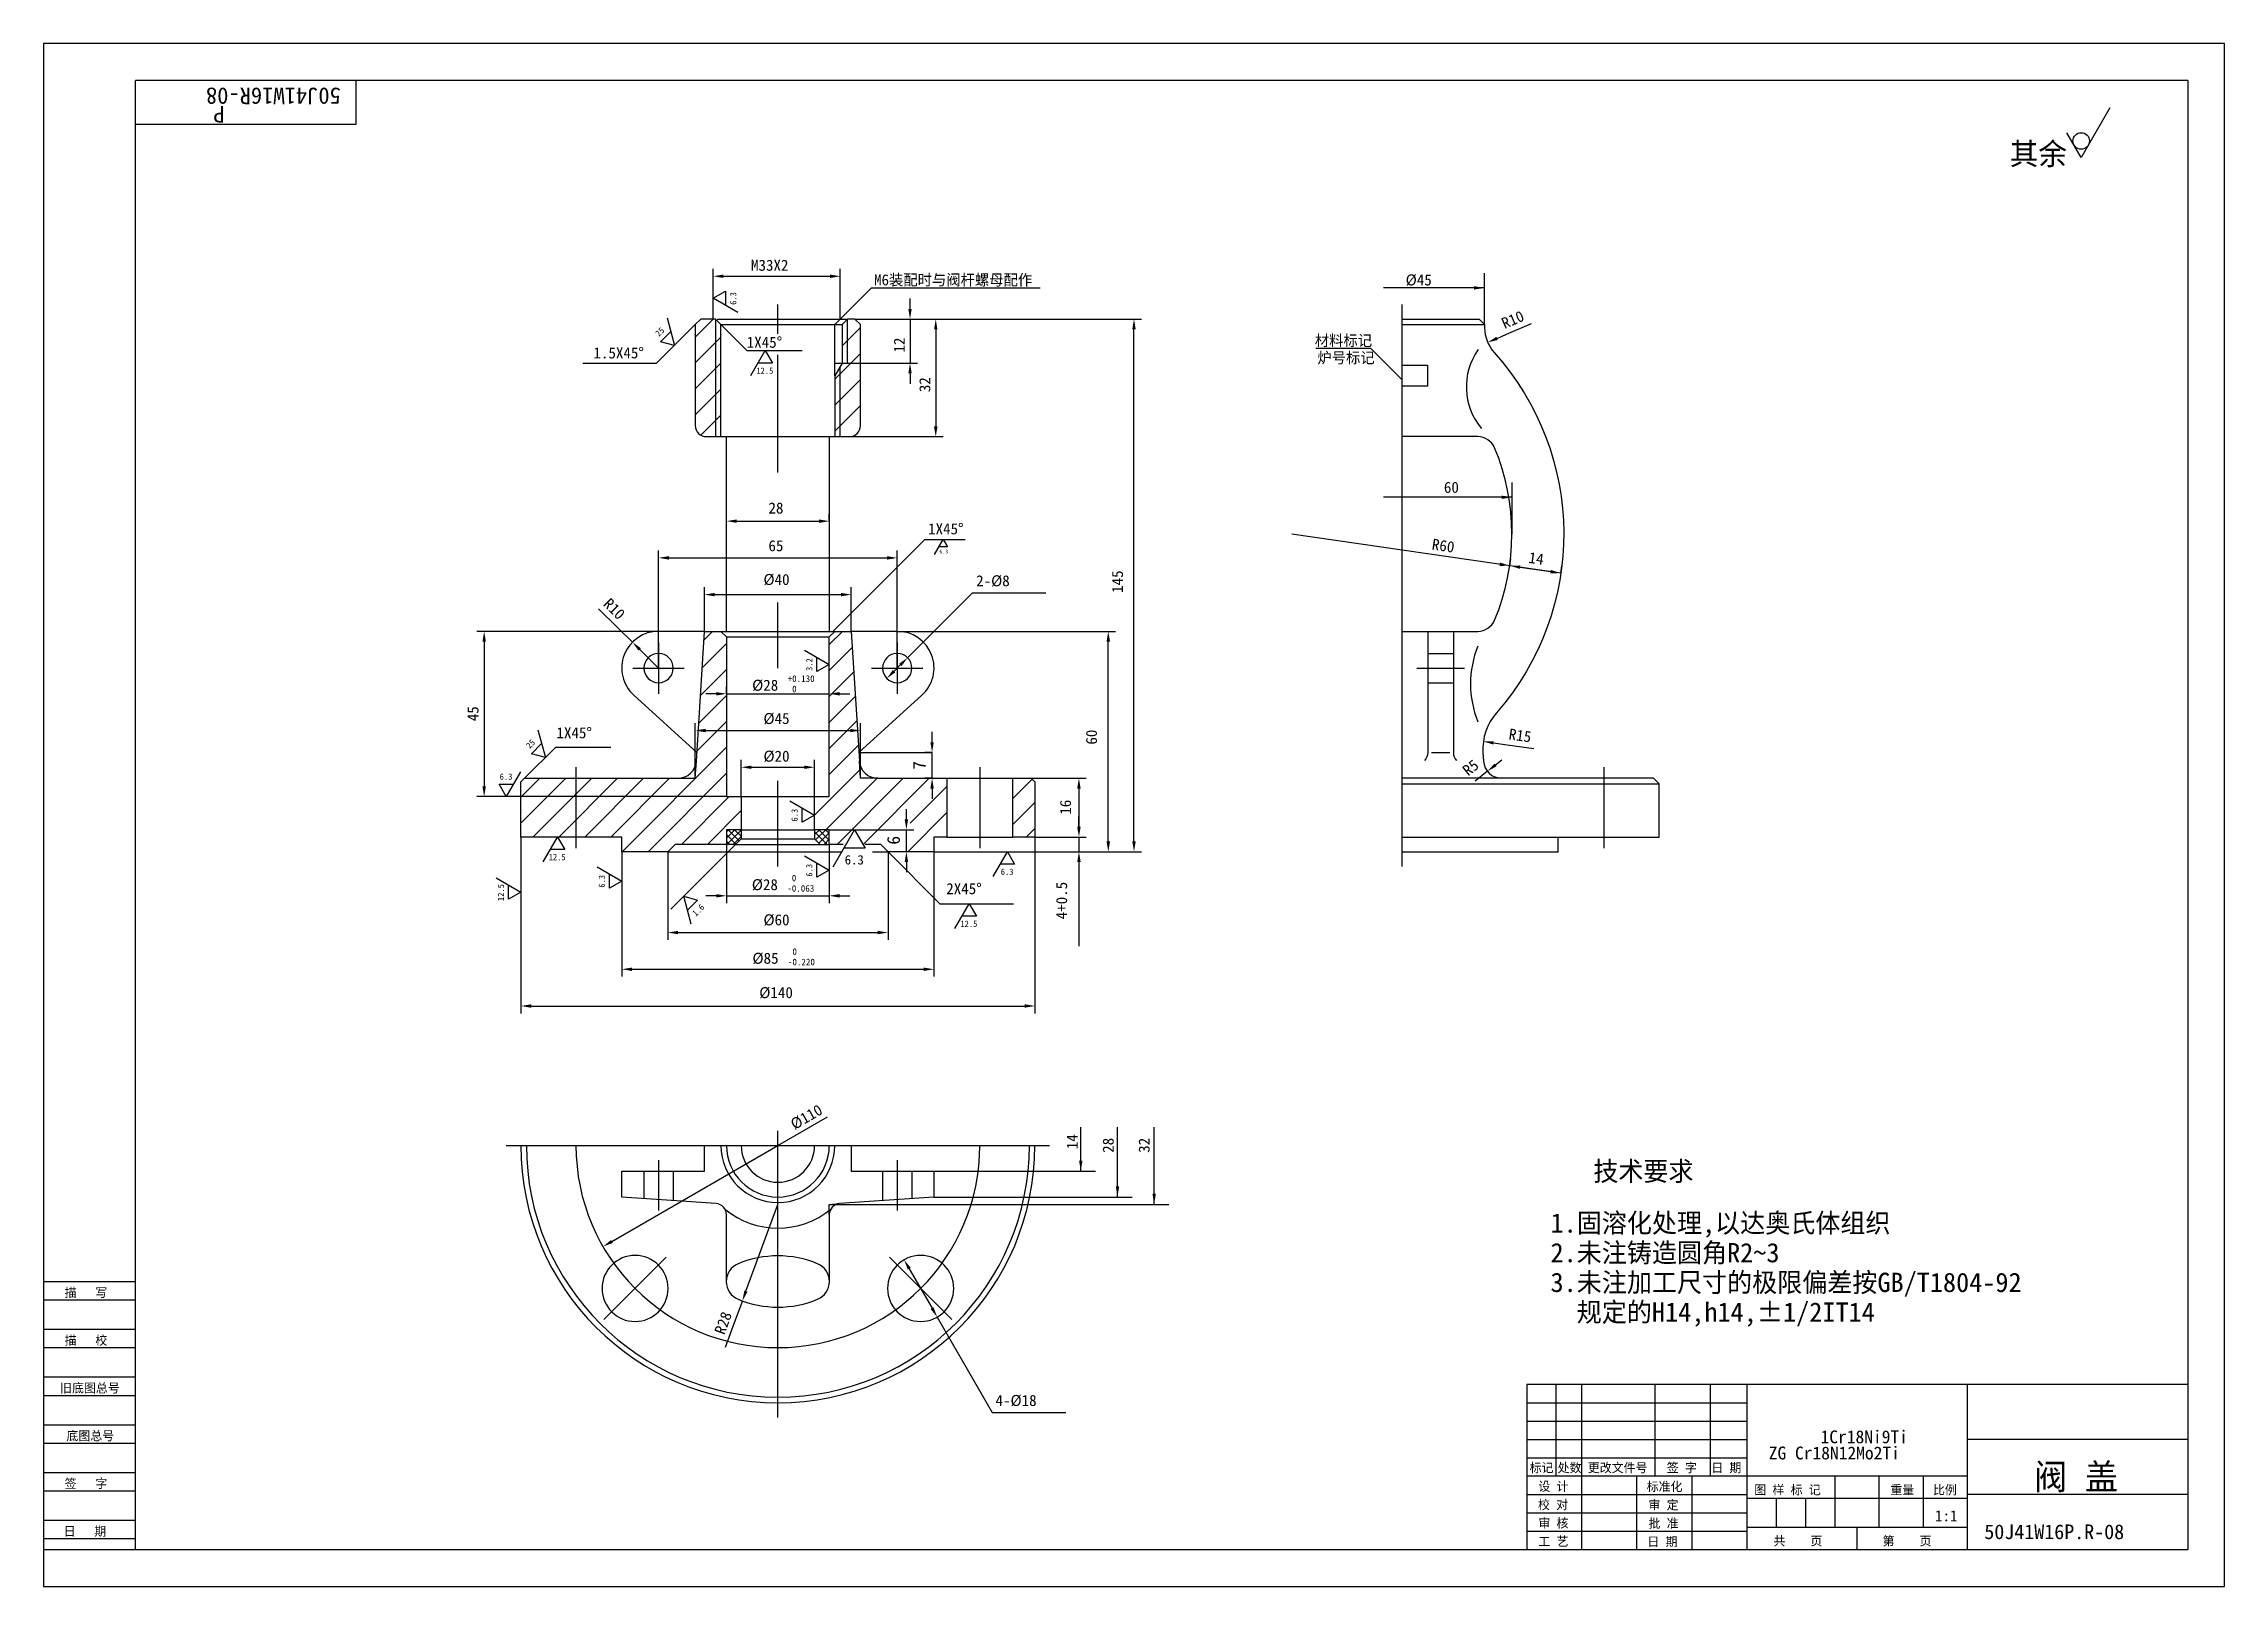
# Model space of a CAD drawing. Header units: metres. Extents: x 0 to 594, y 0 to 420.
import ezdxf

# ---------------------------------------------------------------- set-up
doc = ezdxf.new("R2010")
doc.units = ezdxf.units.M
for name, color, linetype in [('B', 3, 'Continuous'), ('C', 6, 'Continuous'), ('D', 1, 'Continuous'), ('FL', 5, 'Continuous'), ('HA', 5, 'Continuous'), ('T', 7, 'Continuous'), ('TL', 4, 'Continuous')]:
    doc.layers.add(name, color=color, linetype=linetype)

# ---------------------------------------------------------------- blocks, each defined once
blk = doc.blocks.new('TUKUN2')
at = {"layer": 'FL'}
for p, q in [((0, 420), (0, 0)), ((594, 420), (0, 420)), ((594, 0), (594, 420)), ((0, 78), (25, 78)), ((0, 70), (25, 70)), ((0, 65), (25, 65)), ((0, 57), (25, 57)), ((412, 30), (412, 55)), ((419, 10), (419, 55)), ((439, 30), (439, 55)), ((454, 30), (454, 55)), ((0, 52), (25, 52)), ((404, 50), (464, 50)), ((0, 44), (25, 44)), ((404, 45), (464, 45)), ((0, 39), (25, 39)), ((404, 40), (464, 40)), ((0, 31), (25, 31)), ((404, 35), (464, 35)), ((449, 10), (449, 30)), ((0, 26), (25, 26)), ((404, 25), (464, 25)), ((0, 18), (25, 18)), ((404, 20), (464, 20)), ((0, 13), (25, 13)), ((404, 15), (464, 15)), ((0, 0), (594, 0))]:
    blk.add_line(p, q, dxfattribs=at)
at = {"layer": 'TL'}
for p, q in [((25, 10), (25, 410)), ((584, 410), (25, 410)), ((85, 410), (85, 398)), ((584, 410), (584, 10)), ((85, 398), (25, 398)), ((0, 83), (25, 83)), ((404, 55), (404, 10)), ((584, 55), (404, 55)), ((464, 10), (464, 55)), ((524, 10), (524, 55)), ((584, 40), (524, 40)), ((524, 30), (404, 30)), ((434, 10), (434, 30)), ((488, 16), (488, 30)), ((500, 16), (500, 30)), ((512, 16), (512, 30)), ((464, 24), (524, 24)), ((472, 16), (472, 24)), ((480, 16), (480, 24)), ((584, 25), (524, 25)), ((524, 16), (464, 16)), ((494, 10), (494, 16)), ((0, 10), (584, 10))]:
    blk.add_line(p, q, dxfattribs=at)
at = {"layer": 'T'}
for s, p in [('描   写', (5.74, 78.76)), ('描   校', (5.74, 65.76)), ('旧底图总号', (4.49, 52.76)), ('底图总号', (6.22, 39.76)), ('标记', (404.75, 31.07)), ('处数', (412.38, 31.07)), ('更改文件号', (420.61, 31.07)), ('签 字', (442.1, 31.07)), ('日 期', (454.23, 31.07)), ('签   字', (5.74, 26.76)), ('校 对', (407.05, 20.99)), ('设 计', (407.14, 25.99)), ('标准化', (436.65, 25.93)), ('审 定', (437.13, 20.93)), ('图 样 标 记', (465.95, 25.04)), ('重量', (503.03, 25.04)), ('比例', (514.64, 25.04)), ('审 核', (407.14, 15.99)), ('批 准', (437.13, 15.93)), ('日   期', (5.45, 13.76)), ('工 艺', (407.14, 10.99)), ('日 期', (436.84, 10.93)), ('共    页', (471.18, 11.13)), ('第    页', (500.9, 11.13))]:
    blk.add_text(s, height=2.5, dxfattribs=at).set_placement(p)

msp = doc.modelspace()

# ---------------------------------------------------------------- linework, layer by layer
for p, q in [((177.5, 340.13), (182.37, 345)), ((177.5, 333.06), (184.5, 340.06)), ((217.5, 337.71), (222.5, 342.71)), ((177.5, 325.99), (184.5, 332.99)), ((215.5, 328.64), (222.5, 335.64)), ((215.5, 321.57), (222.5, 328.57)), ((177.5, 318.92), (184.5, 325.92)), ((215.5, 314.49), (222.5, 321.49)), ((179.03, 313.38), (184.5, 318.85)), ((179.38, 250.09), (186, 256.71)), ((179.85, 257.63), (182.22, 260)), ((214, 256.43), (217.57, 260)), ((214, 249.36), (220.27, 255.63)), ((178.91, 242.55), (186, 249.64)), ((214, 242.28), (220.69, 248.97)), ((178.44, 235.01), (186, 242.57)), ((214, 235.21), (221.11, 242.32)), ((177.97, 227.46), (186, 235.5)), ((214, 228.14), (221.52, 235.66)), ((157.57, 200), (186, 228.43)), ((214, 221.07), (221.94, 229.01)), ((130, 207.78), (142.22, 220)), ((130, 214.85), (135.15, 220)), ((133.29, 204), (149.29, 220)), ((140.36, 204), (156.36, 220)), ((147.43, 204), (163.43, 220)), ((154.5, 204), (170.5, 220)), ((164.64, 200), (186, 221.36)), ((210, 210), (222.74, 222.74)), ((213.07, 206), (227.07, 220)), ((216.14, 202), (234.14, 220)), ((223.21, 202), (241.21, 220)), ((173.72, 202), (186.72, 215)), ((236.04, 207.76), (246, 217.72)), ((264, 214.5), (269.25, 219.75)), ((180.79, 202), (190, 211.21)), ((235.36, 200), (246, 210.64)), ((264, 207.43), (270, 213.43)), ((186, 203.68), (188.32, 206)), ((186, 205.45), (186.55, 206)), ((188.59, 202.09), (186, 204.68)), ((186.91, 202), (186, 202.91)), ((186.09, 202), (190, 205.91)), ((189.47, 202.97), (186.44, 206)), ((187.86, 202), (190, 204.14)), ((190, 204.21), (188.21, 206)), ((190, 205.98), (189.98, 206)), ((210, 204.7), (211.3, 206)), ((213.43, 202), (210, 205.43)), ((210.29, 203.21), (213.07, 206)), ((211.17, 202.33), (214, 205.16)), ((214, 203.19), (211.19, 206)), ((212.61, 202), (214, 203.39)), ((214, 204.96), (212.96, 206)), ((267.64, 204), (270, 206.36)), ((242.43, 200), (242.5, 200.07))]:
    msp.add_line(p, q)
at = {"layer": 'B'}
for p, q in [((370, 332.46), (376.96, 332.46)), ((376.96, 326.77), (370, 326.77)), ((376.96, 332.46), (376.96, 326.77))]:
    msp.add_line(p, q, dxfattribs=at)
for points in [[(377, 254), (384, 254)], [(377, 246), (384, 246)], [(163.5, 113), (163.5, 105.58)], [(171.5, 113), (171.5, 105.02)], [(228.5, 113), (228.5, 105.02)], [(236.5, 113), (236.5, 105.58)]]:
    msp.add_lwpolyline(points, dxfattribs=at)
at = {"layer": 'C'}
for points in [[(200, 341.01), (200, 349)], [(370, 196), (370, 349)], [(200, 303.21), (200, 335.32)], [(200, 249.96), (200, 267.85)], [(167.5, 257), (167.5, 243)], [(232.5, 257), (232.5, 243)], [(160.5, 250), (174.5, 250)], [(225.5, 250), (239.5, 250)], [(374, 250), (387, 250)], [(145, 223), (145, 201)], [(255, 223), (255, 201)], [(425, 223), (425, 201)], [(200, 196), (200, 219.29)], [(126, 120), (274, 120)], [(200, 46), (200, 124)], [(167.5, 116), (167.5, 102.3)], [(232.5, 116), (232.5, 102.3)], [(152.62, 72.62), (169.59, 89.59)], [(230.41, 89.59), (247.38, 72.62)]]:
    msp.add_lwpolyline(points, dxfattribs=at)
msp.add_lwpolyline([(145, 120, 1), (255, 120, 1)], format="xyb", dxfattribs=at)
at = {"layer": 'D'}
for p, q in [((562.81, 402.52), (555, 389)), ((555, 389), (551.1, 395.76)), ((182.37, 345), (182.37, 358.67)), ((185.17, 356.67), (214.2, 356.67)), ((217, 345), (217, 358.67)), ((182.37, 350.69), (185.75, 352.64)), ((189.13, 346.78), (182.37, 350.69)), ((185.75, 352.64), (185.75, 348.73)), ((217, 345), (225.49, 353.49)), ((225.49, 353.49), (265.49, 353.49)), ((236, 347.8), (236, 350.6)), ((264.99, 353.49), (271.4, 353.49)), ((392.5, 353.5), (365, 353.5)), ((169.82, 345.38), (171.84, 337.84)), ((221, 345), (299, 345)), ((221, 345), (238, 345)), ((221, 345), (245, 345)), ((236, 345), (236, 333)), ((177.5, 343.5), (166.89, 332.89)), ((168.07, 338.85), (170.83, 341.61)), ((171.84, 337.84), (168.07, 338.85)), ((184.5, 343.5), (191.57, 336.43)), ((243, 342.2), (243, 315.8)), ((297, 202.8), (297, 342.2)), ((395.89, 339.76), (398.46, 340.87)), ((398.46, 340.87), (405.23, 343.81)), ((166.89, 332.89), (146.89, 332.89)), ((191.57, 336.43), (206.57, 336.43)), ((192.67, 329.67), (196.57, 336.43)), ((198.52, 333.05), (194.62, 333.05)), ((196.57, 336.43), (198.52, 333.05)), ((219, 333), (238, 333)), ((361.51, 336.99), (346.51, 336.99)), ((370, 328.5), (361.51, 336.99)), ((236, 330.2), (236, 327.4)), ((219.5, 313), (245, 313)), ((186, 290), (186, 292)), ((214, 290), (214, 292)), ((400, 296.5), (365, 296.5)), ((188.8, 290), (211.2, 290)), ((413.23, 275.86), (340, 286.5)), ((167.5, 250), (167.5, 282)), ((170.3, 280), (229.7, 280)), ((215, 260), (240, 285)), ((232.5, 250), (232.5, 282)), ((240, 285), (251.04, 285)), ((242.7, 280.94), (245.04, 285)), ((246.21, 282.97), (243.87, 282.97)), ((245.04, 285), (246.21, 282.97)), ((399.38, 277.87), (399.66, 279.85)), ((402.15, 277.47), (410.46, 276.26)), ((413.23, 275.86), (413.52, 277.84)), ((180, 260), (180, 272)), ((182.8, 270), (217.2, 270)), ((220, 260), (220, 272)), ((235.33, 252.83), (253.01, 270.51)), ((253.01, 270.51), (273.01, 270.51)), ((156.41, 260.97), (151.16, 266.15)), ((167.5, 260), (118, 260)), ((120, 257.2), (120, 217.8)), ((160.39, 257.03), (156.41, 260.97)), ((232.5, 260), (292, 260)), ((290, 202.8), (290, 257.2)), ((162.38, 255.06), (167.5, 250)), ((207.24, 254.9), (214, 251)), ((210.62, 249.05), (210.62, 252.95)), ((214, 251), (210.62, 249.05)), ((231.65, 249.15), (233.35, 250.85)), ((186, 243), (186, 245)), ((214, 243), (214, 245)), ((183.2, 243), (180.4, 243)), ((186, 243), (214, 243)), ((216.8, 243), (219.6, 243)), ((134.64, 233.2), (136.66, 225.66)), ((177.5, 220), (177.5, 235)), ((180.3, 233), (219.7, 233)), ((222.5, 220), (222.5, 235)), ((242, 229.8), (242, 232.6)), ((131, 220), (139.49, 228.49)), ((132.89, 226.67), (135.65, 229.43)), ((136.66, 225.66), (132.89, 226.67)), ((139.49, 228.49), (154.49, 228.49)), ((242, 227), (240, 227)), ((242, 220), (242, 227)), ((394.95, 229.64), (398.63, 229.12)), ((398.63, 229.12), (405.94, 228.11)), ((129.9, 221.76), (126, 215)), ((190, 215), (190, 225)), ((192.8, 223), (207.2, 223)), ((210, 215), (210, 225)), ((242, 220), (240, 220)), ((269, 220), (284, 220)), ((393.28, 221.89), (389.92, 219.23)), ((395.47, 223.63), (397.2, 225)), ((186, 215), (118, 215)), ((126, 215), (124.05, 218.38)), ((124.05, 218.38), (127.95, 218.38)), ((203.24, 213.9), (210, 210)), ((242, 217.2), (242, 214.4)), ((282, 217.2), (282, 206.8)), ((206.62, 208.05), (206.62, 211.95)), ((210, 210), (206.62, 208.05)), ((235, 208.8), (235, 211.6)), ((282, 206.8), (282, 209.6)), ((130, 204), (130, 156)), ((136.1, 197.24), (140, 204)), ((140, 204), (141.95, 200.62)), ((188.5, 202), (170.82, 184.32)), ((186, 202), (186, 186)), ((214, 206), (237, 206)), ((214, 202), (214, 186)), ((215.02, 195.86), (220.87, 206)), ((220.87, 206), (223.8, 200.93)), ((235, 200), (235, 206)), ((270, 204), (270, 156)), ((270, 204), (284, 204)), ((270, 204), (284, 204)), ((282, 204), (282, 200)), ((141.95, 200.62), (138.05, 200.62)), ((157.5, 200), (157.5, 166)), ((170, 200), (170, 176)), ((207.24, 198.9), (214, 195)), ((210.62, 193.05), (210.62, 196.95)), ((223.8, 200.93), (217.94, 200.93)), ((230, 200), (230, 176)), ((230, 200), (244.14, 185.86)), ((235, 200), (233, 200)), ((235, 197.2), (235, 194.4)), ((242.5, 200), (292, 200)), ((242.5, 200), (299, 200)), ((242.5, 200), (284, 200)), ((242.5, 200), (242.5, 166)), ((258.6, 193.24), (262.5, 200)), ((264.45, 196.62), (260.55, 196.62)), ((262.5, 200), (264.45, 196.62)), ((282, 197.2), (282, 194.4)), ((123.24, 192.9), (130, 189)), ((126.62, 187.05), (126.62, 190.95)), ((150.74, 195.9), (157.5, 192)), ((154.12, 190.05), (154.12, 193.95)), ((157.5, 192), (154.12, 190.05)), ((214, 195), (210.62, 193.05)), ((282, 194.4), (282, 174.31)), ((130, 189), (126.62, 187.05)), ((176.38, 180.32), (174.36, 187.86)), ((174.36, 187.86), (178.13, 186.85)), ((178.13, 186.85), (175.37, 184.09)), ((183.2, 188), (180.4, 188)), ((186, 188), (214, 188)), ((216.8, 188), (219.6, 188)), ((244.14, 185.86), (264.14, 185.86)), ((248.24, 179.1), (252.14, 185.86)), ((252.14, 185.86), (254.09, 182.48)), ((254.09, 182.48), (250.19, 182.48)), ((172.8, 178), (227.2, 178)), ((160.3, 168), (239.7, 168)), ((132.8, 158), (267.2, 158)), ((200, 120), (213.52, 127.81)), ((282.5, 113), (282.5, 125)), ((292.5, 106), (292.5, 125)), ((302.5, 104), (302.5, 125)), ((154.79, 93.9), (200, 120)), ((191.3, 80.35), (200, 104)), ((235.79, 86.48), (241.99, 75.74)), ((190.33, 77.72), (188.4, 72.47)), ((188.4, 72.47), (185.65, 65.01)), ((243.39, 73.31), (258.39, 47.33)), ((258.39, 47.33), (278.39, 47.33))]:
    msp.add_line(p, q, dxfattribs=at)
for points in [[(392.5, 343.5), (392.5, 357.5)], [(400, 286.5), (400, 300.5)], [(222.06, 227), (242, 227)], [(242.5, 113), (286.5, 113)], [(214, 104), (306.5, 104)], [(242.5, 106), (296.5, 106)]]:
    msp.add_lwpolyline(points, dxfattribs=at)
msp.add_circle((555, 393.51), 2.25, dxfattribs=at)
for points in [[(185.17, 357.13), (185.17, 356.2), (182.37, 356.67)], [(214.2, 357.13), (214.2, 356.2), (217, 356.67)], [(389.62, 353.04), (392.5, 353.5), (389.62, 353.96)], [(235.53, 347.8), (236.47, 347.8), (236, 345)], [(242.53, 342.2), (243.47, 342.2), (243, 345)], [(296.53, 342.2), (297.47, 342.2), (297, 345)], [(396.08, 339.33), (395.71, 340.19), (393.32, 338.65)], [(235.53, 330.2), (236.47, 330.2), (236, 333)], [(242.53, 315.8), (243.47, 315.8), (243, 313)], [(397.12, 296.04), (400, 296.5), (397.12, 296.96)], [(188.8, 290.47), (188.8, 289.53), (186, 290)], [(211.2, 290.47), (211.2, 289.53), (214, 290)], [(170.3, 280.47), (170.3, 279.53), (167.5, 280)], [(229.7, 280.47), (229.7, 279.53), (232.5, 280)], [(396.54, 277.81), (396.67, 278.74), (399.38, 277.87)], [(402.21, 277.93), (402.08, 277.01), (399.38, 277.87)], [(410.53, 276.72), (410.39, 275.8), (413.23, 275.86)], [(182.8, 270.47), (182.8, 269.53), (180, 270)], [(217.2, 270.47), (217.2, 269.53), (220, 270)], [(119.53, 257.2), (120.47, 257.2), (120, 260)], [(162.05, 254.73), (162.71, 255.39), (160.39, 257.03)], [(289.53, 257.2), (290.47, 257.2), (290, 260)], [(233.68, 250.52), (233.02, 251.18), (235.33, 252.83)], [(231.98, 248.82), (231.32, 249.48), (229.67, 247.17)], [(183.2, 243.47), (183.2, 242.53), (186, 243)], [(216.8, 243.47), (216.8, 242.53), (214, 243)], [(180.3, 233.47), (180.3, 232.53), (177.5, 233)], [(219.7, 233.47), (219.7, 232.53), (222.5, 233)], [(241.53, 229.8), (242.47, 229.8), (242, 227)], [(394.88, 229.17), (395.01, 230.1), (392.18, 230.02)], [(192.8, 223.47), (192.8, 222.53), (190, 223)], [(207.2, 223.47), (207.2, 222.53), (210, 223)], [(241.53, 217.2), (242.47, 217.2), (242, 220)], [(281.53, 217.2), (282.47, 217.2), (282, 220)], [(395.76, 223.27), (395.18, 224), (393.28, 221.89)], [(119.53, 217.8), (120.47, 217.8), (120, 215)], [(234.53, 208.8), (235.47, 208.8), (235, 206)], [(281.53, 206.8), (282.47, 206.8), (282, 204)], [(281.53, 206.8), (282.47, 206.8), (282, 204)], [(289.53, 202.8), (290.47, 202.8), (290, 200)], [(296.53, 202.8), (297.47, 202.8), (297, 200)], [(234.53, 197.2), (235.47, 197.2), (235, 200)], [(281.53, 197.2), (282.47, 197.2), (282, 200)], [(183.2, 188.47), (183.2, 187.53), (186, 188)], [(216.8, 188.47), (216.8, 187.53), (214, 188)], [(172.8, 178.47), (172.8, 177.53), (170, 178)], [(227.2, 178.47), (227.2, 177.53), (230, 178)], [(160.3, 168.47), (160.3, 167.53), (157.5, 168)], [(239.7, 168.47), (239.7, 167.53), (242.5, 168)], [(132.8, 158.47), (132.8, 157.53), (130, 158)], [(267.2, 158.47), (267.2, 157.53), (270, 158)], [(282.04, 115.88), (282.5, 113), (282.96, 115.88)], [(292.04, 108.88), (292.5, 106), (292.96, 108.88)], [(302.04, 106.88), (302.5, 104), (302.96, 106.88)], [(155.03, 93.5), (154.56, 94.3), (152.37, 92.5)], [(235.39, 86.25), (236.2, 86.71), (234.39, 88.9)], [(191.74, 80.19), (190.86, 80.51), (190.33, 77.72)], [(241.59, 75.51), (242.4, 75.97), (243.39, 73.31)]]:
    msp.add_solid(points, dxfattribs=at)
at = {"layer": 'HA'}
for points in [[(183, 345), (183, 313)], [(219, 333), (219, 345)], [(217, 313), (217, 332.13)], [(172.8, 220), (177.5, 220), (177.79, 224.69)], [(227.2, 220), (222.5, 220), (222.21, 224.69)], [(214, 101.2), (214, 104), (216.79, 104.2)]]:
    msp.add_lwpolyline(points, dxfattribs=at)
at = {"layer": 'TL'}
for points in [[(184.5, 343.5), (183, 345), (179, 345), (177.5, 343.5), (177.5, 316, 0.41), (180.5, 313), (184.5, 313)], [(170, 200), (157.5, 200), (157.5, 204), (130, 204), (130, 219), (131, 220), (172.8, 220, 0.4), (177.79, 224.69), (180, 260), (184.5, 260), (186, 258.5), (186, 215), (190, 215), (190, 206), (186, 206), (186, 202), (172, 202)], [(167.5, 254, 1), (167.5, 246, 1)], [(232.5, 254, 1), (232.5, 246, 1)], [(161.11, 90.11, 1), (161.11, 72.11, 1)], [(238.89, 90.11, 1), (238.89, 72.11, 1)]]:
    msp.add_lwpolyline(points, format="xyb", close=True, dxfattribs=at)
for points in [[(183.5, 345), (217, 345)], [(215.5, 329.54), (215.5, 343.5), (217, 345), (219, 345)], [(184.5, 343.5), (215.5, 343.5)], [(215.5, 343.5), (217.5, 343.5)], [(370, 343.5), (392.5, 343.5)], [(215.5, 333), (219, 333)], [(184.5, 313), (215.5, 313)], [(186, 260), (186, 313)], [(214, 313), (214, 260)], [(184.5, 260), (215.5, 260)], [(186, 258.5), (214, 258.5)], [(217.78, 202), (214, 202), (214, 206), (210, 206), (210, 215), (214, 215), (214, 258.5), (215.5, 260), (220, 260)], [(378, 227), (383, 227)], [(246, 220), (264, 220)], [(264, 204), (264, 220), (269, 220), (270, 219), (270, 204), (264, 204)], [(370, 204), (440, 204), (440, 218.5), (438.5, 220), (370, 220)], [(190, 215), (210, 215)], [(370, 218.5), (440, 218.5)], [(190, 206), (190, 203.5), (188.5, 202), (186, 202)], [(188.5, 202), (211.5, 202)], [(190, 206), (210, 206)], [(190, 203.5), (210, 203.5)], [(210, 206), (210, 203.5), (211.5, 202), (214, 202)], [(246, 204), (264, 204)], [(370, 200), (412.5, 200), (412.5, 204)], [(170, 200), (217.41, 200)], [(225.75, 200), (230, 200)]]:
    msp.add_lwpolyline(points, dxfattribs=at)
for points in [[(215.5, 313), (219.5, 313, 0.41), (222.5, 316), (222.5, 343.5), (221, 345), (219, 345), (217.5, 343.5), (217.5, 333), (215.5, 329.54), (215.5, 313)], [(370, 345), (391, 345), (392.5, 343.5), (392.5, 342.62, 0.18), (395.06, 335.94, -0.38), (395.73, 237.82, 0.2), (392.06, 227.02), (392.21, 224.69, 0.4), (397.2, 220, 0.4)], [(390.75, 336.72, 0.34), (391.61, 315.25, 0.34)], [(370, 260), (390.62, 260, 0.3), (395.23, 263.05, 0.2), (395.23, 309.95, 0.3), (390.62, 313), (370, 313)], [(180, 260), (167.5, 260, 0.69), (160.77, 242.6), (177.94, 227)], [(220, 260), (222.21, 224.69, 0.4), (227.2, 220), (246, 220), (246, 204), (242.5, 204), (242.5, 200), (230, 200), (228, 202), (223.81, 202)], [(222.06, 227), (239.23, 242.6, 0.69), (232.5, 260), (220, 260)], [(377, 260), (377, 227, -0.2), (376.12, 224.88, -0.2)], [(384, 260), (384, 227, 0.2), (384.88, 224.88, 0.2)], [(130, 120, 1), (270, 120, 1)], [(186, 83), (186, 101.2, 0.39), (183.21, 104.2), (157.5, 106), (157.5, 113), (180, 113), (180, 120)], [(186, 120, 1), (214, 120, 1)], [(190, 120, 1), (210, 120, 1)], [(220, 120), (220, 113), (242.5, 113), (242.5, 106), (216.79, 104.2, 0.39), (214, 101.2), (214, 83)], [(185.59, 102.72, 0.36), (214.41, 102.72, 0.36)], [(189.18, 87.82, 0.67), (189.18, 78.18, 0.2), (210.82, 78.18, 0.67), (210.82, 87.82, 0.2), (189.18, 87.82, 0.2)]]:
    msp.add_lwpolyline(points, format="xyb", dxfattribs=at)
for centre, radius, start, end in [((416.8, 245.7), 28.13, 158.52, 201.48), ((200, 120), 68.5, 180, 0), ((200, 120), 15.5, 180, 0)]:
    msp.add_arc(centre, radius, start, end, dxfattribs=at)

# ---------------------------------------------------------------- block references
at = {"layer": 'D'}
msp.add_blockref('TUKUN2', (0, 0), dxfattribs=at)

# ---------------------------------------------------------------- texts
for s, height, rotation, p in [('50J41W16R-08', 4.5, 180, (80.96, 408)), ('        P   ', 4.5, 180, (73.78, 403)), ('6.3', 1.7, 90, (188.68, 348.9)), ('R10', 3, 23.42, (397.95, 342.29)), ('25', 1.7, 45, (167.61, 340.13)), ('12', 3, 90, (234.57, 335.89)), ('32', 3, 90, (241.52, 325.11)), ('R60', 3, 351.73, (377.99, 282.29)), ('14', 3, 351.73, (404.33, 278.67)), ('145', 3, 90, (293.99, 270.46)), ('R10', 3, 315.33, (152.22, 267.22)), ('3.2', 1.7, 90, (209.39, 249.22)), ('45', 3, 90, (118.46, 235.53)), ('60', 3, 90, (286.92, 229.16)), ('R15', 3, 352.07, (398.93, 230.6)), ('25', 1.7, 45, (132.42, 227.94)), ('7', 3.5, 90, (240.25, 222.33)), ('R5', 3, 38.41, (388.01, 220.47)), ('16', 3, 90, (279.84, 210.07)), ('6.3', 1.7, 90, (205.39, 208.22)), ('6', 3.5, 90, (233.25, 201.92)), ('6.3', 1.7, 90, (209.39, 193.22)), ('12.5', 1.7, 90, (125.39, 186.57)), ('6.3', 1.7, 90, (152.89, 190.22)), ('4+0.5', 3, 90, (278.78, 181.6)), ('1.6', 1.7, 45, (177.7, 182.28)), ('%%C110', 3, 30, (204.55, 124.23)), ('14', 3, 90, (281.68, 119)), ('28', 3, 90, (291.47, 118.03)), ('32', 3, 90, (301.26, 118.03)), ('R28', 3, 69.8, (185.42, 68.32))]:
    msp.add_text(s, height=height, rotation=rotation, dxfattribs=at).set_placement(p)
for s, height, p in [('其余', 6, (535.53, 387)), ('M33X2', 3, (192.68, 358.17)), ('M6装配时与阀杆螺母配作', 3, (226.19, 354.19)), ('%%C45', 3, (371, 354.18)), ('1X45%%d', 3, (191.51, 337.2)), ('材料标记', 3, (346.25, 337.69)), ('1.5X45%%d', 3, (149.76, 334.31)), ('炉号标记', 3, (346.96, 332.99)), ('12.5', 1.7, (194.14, 330.12)), ('60', 3, (381.41, 297.71)), ('28', 3, (197.43, 292.07)), ('1X45%%D', 3, (240.91, 286.41)), ('65', 3, (197.43, 281.81)), ('6.3', 1.02, (243.97, 281.21)), ('%%C40', 3, (196.07, 272.62)), ('2-%%C8', 3, (254, 272.26)), ('%%C28', 3, (192.99, 243.83)), ('+0.130', 1.8, (202.66, 246.23)), (' 0', 1.8, (202.66, 243.41)), ('%%C45', 3, (196.07, 234.77)), ('1X45%%D', 3, (139.69, 230.88)), ('%%C20', 3, (196.07, 224.52)), ('6.3', 1.7, (124.22, 219.61)), ('12.5', 1.7, (137.57, 197.69)), ('6.3', 2.55, (218.2, 196.53)), ('%%C28', 3, (192.9, 189.54)), ('-0.063', 1.8, (202.57, 189.12)), (' 0', 1.8, (202.57, 191.94)), ('2X45%%D', 3, (245.86, 188.44)), ('6.3', 1.7, (260.72, 193.69)), ('%%C60', 3, (196.07, 179.96)), ('12.5', 1.7, (249.71, 179.55)), ('%%C85', 3, (193.07, 169.5)), (' 0', 1.8, (202.74, 171.9)), ('-0.220', 1.8, (202.74, 169.08)), ('%%C140', 3, (194.93, 160.15)), ('          技术要求', 5.25, (386.39, 110.4)), ('1.固溶化处理,以达奥氏体组织', 5.25, (410.45, 96.31)), ('2.未注铸造圆角R2%%1263', 5.25, (410.45, 88.22)), ('3.未注加工尺寸的极限偏差按GB/T1804-92', 5.25, (410.45, 80.14)), ('  规定的H14,h14,%%P1/2IT14', 5.25, (410.45, 72.05)), ('4-%%C18', 3, (259.28, 49.11)), ('1Cr18Ni9Ti', 3.5, (484, 38.96)), ('ZG Cr18N12Mo2Ti', 3.5, (469.9, 34.56)), ('阀 盖', 7, (542.11, 26.35)), ('1:1', 3, (515.19, 17.71)), ('50J41W16P.R-08', 4, (528.61, 12.86))]:
    msp.add_text(s, height=height, dxfattribs=at).set_placement(p)

doc.saveas('drawing.dxf')
